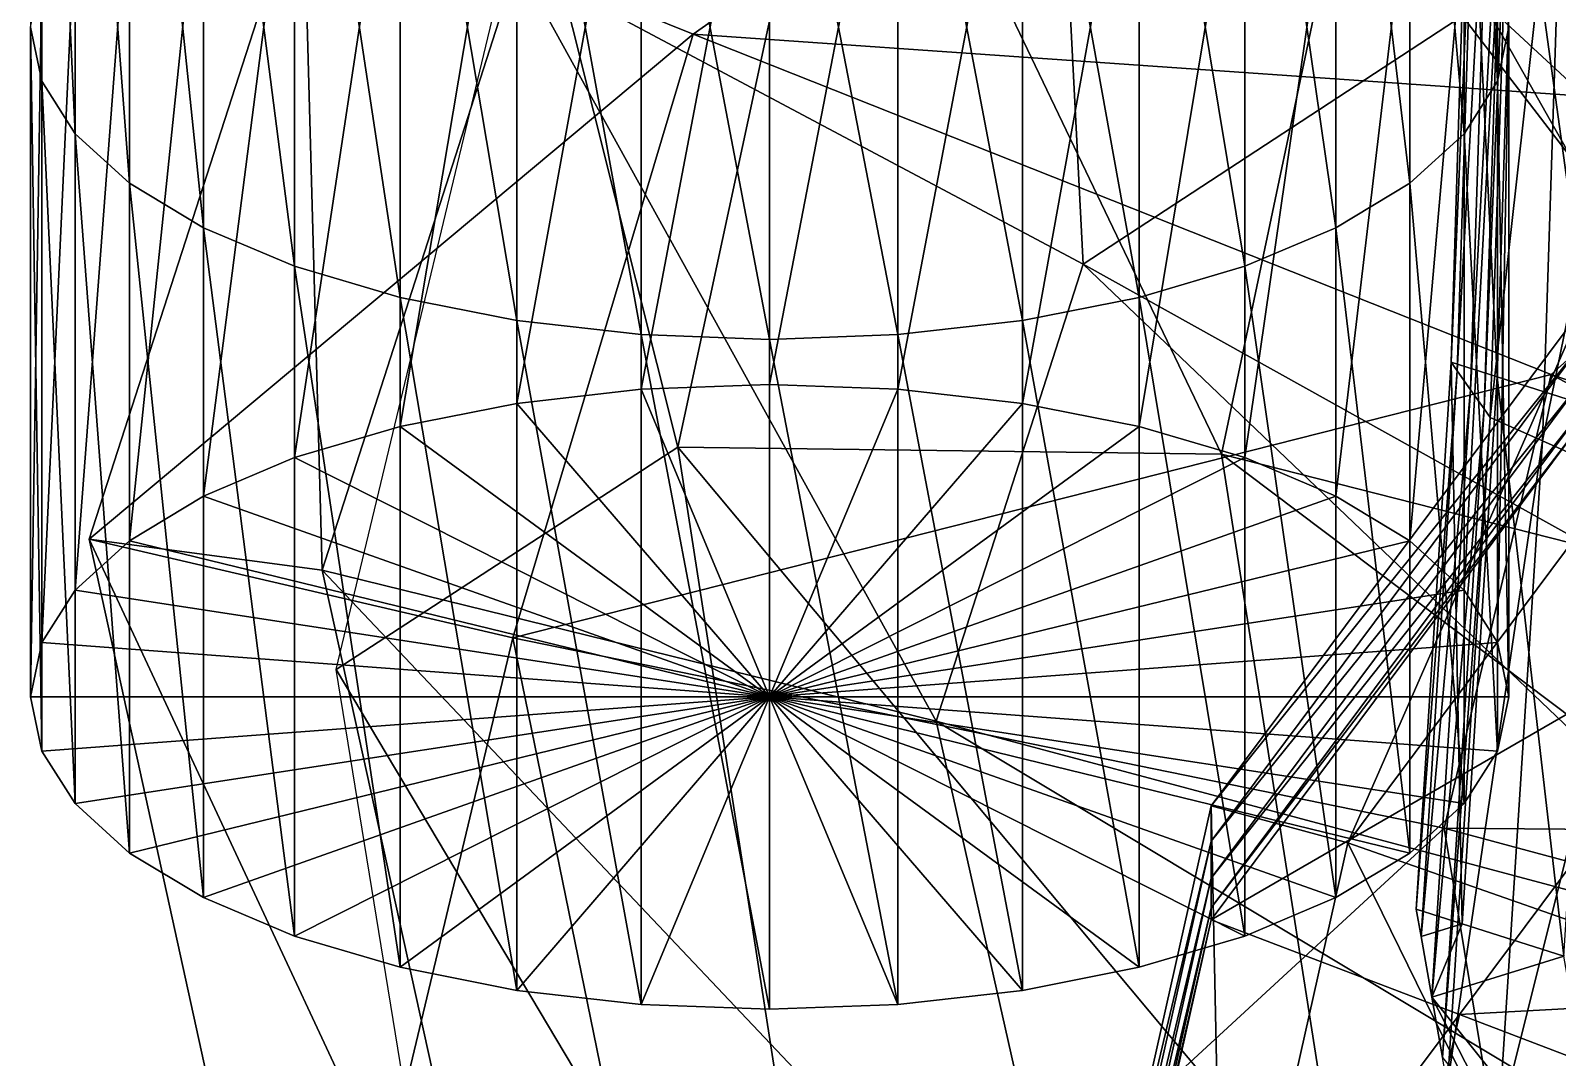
# Model space of a CAD drawing. Header units: metres. Extents: x -2.13 to 2.13, y -3.02 to 3.
# Drawn here: x -1.1686 to -1.0756, y 0.0325 to 0.095 of the extents above; entities that cross this region are included whole.
import ezdxf

# ---------------------------------------------------------------- set-up
doc = ezdxf.new("R2010")
doc.units = ezdxf.units.M

msp = doc.modelspace()

# ---------------------------------------------------------------- linework, layer by layer
at = {"layer": 'Crystal 43'}
for points in [[(-1.080098, 0.071944, 0.061065), (-1.078386, 0.112724, 0.047782), (-1.079724, 0.071418, 0.06508)], [(-1.080098, 0.071944, 0.061065), (-1.078798, 0.11224, 0.04418), (-1.078386, 0.112724, 0.047782)], [(-1.079724, 0.071418, 0.06508), (-1.078386, 0.112724, 0.047782), (-1.075166, 0.112313, 0.049465)], [(-1.080919, 0.073102, 0.052231), (-1.078798, 0.11224, 0.04418), (-1.080098, 0.071944, 0.061065)], [(-1.080919, 0.073102, 0.052231), (-1.079705, 0.111177, 0.036257), (-1.078798, 0.11224, 0.04418)], [(-1.079724, 0.071418, 0.06508), (-1.075166, 0.112313, 0.049465), (-1.076543, 0.069998, 0.067177)], [(-1.076543, 0.069998, 0.067177), (-1.075166, 0.112313, 0.049465), (-1.068082, 0.111408, 0.053169)], [(-1.081741, 0.074259, 0.043398), (-1.079705, 0.111177, 0.036257), (-1.080919, 0.073102, 0.052231)], [(-1.081741, 0.074259, 0.043398), (-1.080612, 0.110114, 0.028333), (-1.079705, 0.111177, 0.036257)], [(-1.076543, 0.069998, 0.067177), (-1.068082, 0.111408, 0.053169), (-1.069545, 0.066873, 0.071791)], [(-1.082114, 0.074785, 0.039383), (-1.080612, 0.110114, 0.028333), (-1.081741, 0.074259, 0.043398)], [(-1.082114, 0.074785, 0.039383), (-1.081025, 0.109631, 0.024732), (-1.080612, 0.110114, 0.028333)], [(-1.079306, 0.073891, 0.037466), (-1.081025, 0.109631, 0.024732), (-1.082114, 0.074785, 0.039383)], [(-1.079306, 0.073891, 0.037466), (-1.078216, 0.108736, 0.022814), (-1.081025, 0.109631, 0.024732)], [(-1.073129, 0.071924, 0.033247), (-1.078216, 0.108736, 0.022814), (-1.079306, 0.073891, 0.037466)], [(-1.073129, 0.071924, 0.033247), (-1.072039, 0.106769, 0.018595), (-1.078216, 0.108736, 0.022814)], [(-1.084236, 0.04149, 0.051801), (-1.082114, 0.074785, 0.039383), (-1.081741, 0.074259, 0.043398)], [(-1.081429, 0.040595, 0.049883), (-1.082114, 0.074785, 0.039383), (-1.084236, 0.04149, 0.051801)], [(-1.081429, 0.040595, 0.049883), (-1.079306, 0.073891, 0.037466), (-1.082114, 0.074785, 0.039383)], [(-1.084236, 0.04149, 0.051801), (-1.081741, 0.074259, 0.043398), (-1.083939, 0.039816, 0.056239)], [(-1.083939, 0.039816, 0.056239), (-1.081741, 0.074259, 0.043398), (-1.080919, 0.073102, 0.052231)], [(-1.075252, 0.038628, 0.045665), (-1.079306, 0.073891, 0.037466), (-1.081429, 0.040595, 0.049883)], [(-1.075252, 0.038628, 0.045665), (-1.073129, 0.071924, 0.033247), (-1.079306, 0.073891, 0.037466)], [(-1.083939, 0.039816, 0.056239), (-1.080919, 0.073102, 0.052231), (-1.083284, 0.036135, 0.066004)], [(-1.083284, 0.036135, 0.066004), (-1.080919, 0.073102, 0.052231), (-1.080098, 0.071944, 0.061065)], [(-1.083284, 0.036135, 0.066004), (-1.080098, 0.071944, 0.061065), (-1.08263, 0.032454, 0.075769)], [(-1.08263, 0.032454, 0.075769), (-1.080098, 0.071944, 0.061065), (-1.079724, 0.071418, 0.06508)], [(-1.08263, 0.032454, 0.075769), (-1.079724, 0.071418, 0.06508), (-1.082333, 0.030781, 0.080207)], [(-1.082333, 0.030781, 0.080207), (-1.079724, 0.071418, 0.06508), (-1.076543, 0.069998, 0.067177)], [(-1.082333, 0.030781, 0.080207), (-1.076543, 0.069998, 0.067177), (-1.079228, 0.028214, 0.082728)], [(-1.079228, 0.028214, 0.082728), (-1.076543, 0.069998, 0.067177), (-1.069545, 0.066873, 0.071791)], [(-1.079228, 0.028214, 0.082728), (-1.069545, 0.066873, 0.071791), (-1.072397, 0.022565, 0.088274)], [(-1.084236, 0.04149, 0.051801), (-1.083939, 0.039816, 0.056239), (-1.081429, 0.040595, 0.049883)], [(-1.083284, 0.036135, 0.066004), (-1.081429, 0.040595, 0.049883), (-1.083939, 0.039816, 0.056239)], [(-1.081429, 0.040595, 0.049883), (-1.083284, 0.036135, 0.066004), (-1.075252, 0.038628, 0.045665)], [(-1.072397, 0.022565, 0.088274), (-1.075252, 0.038628, 0.045665), (-1.083284, 0.036135, 0.066004)], [(-1.08263, 0.032454, 0.075769), (-1.079228, 0.028214, 0.082728), (-1.083284, 0.036135, 0.066004)], [(-1.072397, 0.022565, 0.088274), (-1.083284, 0.036135, 0.066004), (-1.079228, 0.028214, 0.082728)]]:
    msp.add_3dface(points, dxfattribs=at)
at = {"layer": 'Cylinder'}
for points in [[(-1.167916, 0.091895, -0.015889), (-1.1686, 0.135981, -0.027825), (-1.1686, 0.095197, -0.008807)], [(-1.167916, 0.091895, -0.015889), (-1.167916, 0.132679, -0.034907), (-1.1686, 0.135981, -0.027825)], [(-1.165886, 0.088693, -0.022756), (-1.167916, 0.132679, -0.034907), (-1.167916, 0.091895, -0.015889)], [(-1.165886, 0.088693, -0.022756), (-1.165886, 0.129477, -0.041774), (-1.167916, 0.132679, -0.034907)], [(-1.079284, 0.091895, -0.015889), (-1.079284, 0.132679, -0.034907), (-1.081314, 0.129477, -0.041774)], [(-1.0786, 0.095197, -0.008807), (-1.079284, 0.132679, -0.034907), (-1.079284, 0.091895, -0.015889)], [(-1.162571, 0.085688, -0.029199), (-1.165886, 0.129477, -0.041774), (-1.165886, 0.088693, -0.022756)], [(-1.162571, 0.085688, -0.029199), (-1.162571, 0.126472, -0.048217), (-1.165886, 0.129477, -0.041774)], [(-1.081314, 0.088693, -0.022756), (-1.081314, 0.129477, -0.041774), (-1.084629, 0.126472, -0.048217)], [(-1.079284, 0.091895, -0.015889), (-1.081314, 0.129477, -0.041774), (-1.081314, 0.088693, -0.022756)], [(-1.158072, 0.082973, -0.035023), (-1.162571, 0.126472, -0.048217), (-1.162571, 0.085688, -0.029199)], [(-1.158072, 0.082973, -0.035023), (-1.158072, 0.123757, -0.05404), (-1.162571, 0.126472, -0.048217)], [(-1.084629, 0.085688, -0.029199), (-1.084629, 0.126472, -0.048217), (-1.089128, 0.123757, -0.05404)], [(-1.081314, 0.088693, -0.022756), (-1.084629, 0.126472, -0.048217), (-1.084629, 0.085688, -0.029199)], [(-1.152525, 0.080629, -0.040049), (-1.158072, 0.123757, -0.05404), (-1.158072, 0.082973, -0.035023)], [(-1.152525, 0.080629, -0.040049), (-1.152525, 0.121413, -0.059067), (-1.158072, 0.123757, -0.05404)], [(-1.089128, 0.082973, -0.035023), (-1.089128, 0.123757, -0.05404), (-1.094675, 0.121413, -0.059067)], [(-1.084629, 0.085688, -0.029199), (-1.089128, 0.123757, -0.05404), (-1.089128, 0.082973, -0.035023)], [(-1.1461, 0.078727, -0.044127), (-1.152525, 0.121413, -0.059067), (-1.152525, 0.080629, -0.040049)], [(-1.1461, 0.078727, -0.044127), (-1.1461, 0.119511, -0.063145), (-1.152525, 0.121413, -0.059067)], [(-1.094675, 0.080629, -0.040049), (-1.094675, 0.121413, -0.059067), (-1.1011, 0.119511, -0.063145)], [(-1.089128, 0.082973, -0.035023), (-1.094675, 0.121413, -0.059067), (-1.094675, 0.080629, -0.040049)], [(-1.138991, 0.077326, -0.047132), (-1.1461, 0.119511, -0.063145), (-1.1461, 0.078727, -0.044127)], [(-1.138991, 0.077326, -0.047132), (-1.138991, 0.11811, -0.066149), (-1.1461, 0.119511, -0.063145)], [(-1.1011, 0.078727, -0.044127), (-1.1011, 0.119511, -0.063145), (-1.108209, 0.11811, -0.066149)], [(-1.094675, 0.080629, -0.040049), (-1.1011, 0.119511, -0.063145), (-1.1011, 0.078727, -0.044127)], [(-1.131414, 0.076468, -0.048971), (-1.138991, 0.11811, -0.066149), (-1.138991, 0.077326, -0.047132)], [(-1.131414, 0.076468, -0.048971), (-1.131414, 0.117252, -0.067989), (-1.138991, 0.11811, -0.066149)], [(-1.108209, 0.077326, -0.047131), (-1.108209, 0.11811, -0.066149), (-1.115786, 0.117252, -0.067989)], [(-1.1011, 0.078727, -0.044127), (-1.108209, 0.11811, -0.066149), (-1.108209, 0.077326, -0.047131)], [(-1.1236, 0.076179, -0.049591), (-1.131414, 0.117252, -0.067989), (-1.131414, 0.076468, -0.048971)], [(-1.1236, 0.076179, -0.049591), (-1.1236, 0.116963, -0.068609), (-1.131414, 0.117252, -0.067989)], [(-1.115786, 0.076468, -0.048971), (-1.115786, 0.117252, -0.067989), (-1.1236, 0.116963, -0.068609)], [(-1.108209, 0.077326, -0.047131), (-1.115786, 0.117252, -0.067989), (-1.115786, 0.076468, -0.048971)], [(-1.115786, 0.076468, -0.048971), (-1.1236, 0.116963, -0.068609), (-1.1236, 0.076179, -0.049591)], [(-1.138991, 0.072284, 0.048535), (-1.131414, 0.113926, 0.031357), (-1.131414, 0.073142, 0.050375)], [(-1.138991, 0.072284, 0.048535), (-1.138991, 0.113068, 0.029517), (-1.131414, 0.113926, 0.031357)], [(-1.131414, 0.073142, 0.050375), (-1.1236, 0.114215, 0.031977), (-1.1236, 0.073431, 0.050994)], [(-1.131414, 0.073142, 0.050375), (-1.131414, 0.113926, 0.031357), (-1.1236, 0.114215, 0.031977)], [(-1.1236, 0.073431, 0.050994), (-1.1236, 0.114215, 0.031977), (-1.115786, 0.113926, 0.031357)], [(-1.1236, 0.073431, 0.050994), (-1.115786, 0.113926, 0.031357), (-1.115786, 0.073142, 0.050375)], [(-1.115786, 0.073142, 0.050375), (-1.115786, 0.113926, 0.031357), (-1.108209, 0.113068, 0.029517)], [(-1.1461, 0.070883, 0.04553), (-1.138991, 0.113068, 0.029517), (-1.138991, 0.072284, 0.048535)], [(-1.1461, 0.070883, 0.04553), (-1.1461, 0.111667, 0.026513), (-1.138991, 0.113068, 0.029517)], [(-1.115786, 0.073142, 0.050375), (-1.108209, 0.113068, 0.029517), (-1.108209, 0.072284, 0.048535)], [(-1.108209, 0.072284, 0.048535), (-1.108209, 0.113068, 0.029517), (-1.1011, 0.111667, 0.026513)], [(-1.152525, 0.068982, 0.041453), (-1.1461, 0.111667, 0.026513), (-1.1461, 0.070883, 0.04553)], [(-1.152525, 0.068982, 0.041453), (-1.152525, 0.109766, 0.022435), (-1.1461, 0.111667, 0.026513)], [(-1.108209, 0.072284, 0.048535), (-1.1011, 0.111667, 0.026513), (-1.1011, 0.070883, 0.04553)], [(-1.1011, 0.070883, 0.04553), (-1.1011, 0.111667, 0.026513), (-1.094675, 0.109766, 0.022435)], [(-1.158072, 0.066638, 0.036426), (-1.152525, 0.109766, 0.022435), (-1.152525, 0.068982, 0.041453)], [(-1.158072, 0.066638, 0.036426), (-1.158072, 0.107422, 0.017408), (-1.152525, 0.109766, 0.022435)], [(-1.1011, 0.070883, 0.04553), (-1.094675, 0.109766, 0.022435), (-1.094675, 0.068982, 0.041453)], [(-1.094675, 0.068982, 0.041453), (-1.094675, 0.109766, 0.022435), (-1.089128, 0.107422, 0.017408)], [(-1.162571, 0.063922, 0.030603), (-1.158072, 0.107422, 0.017408), (-1.158072, 0.066638, 0.036426)], [(-1.162571, 0.063922, 0.030603), (-1.162571, 0.104706, 0.011585), (-1.158072, 0.107422, 0.017408)], [(-1.094675, 0.068982, 0.041453), (-1.089128, 0.107422, 0.017408), (-1.089128, 0.066638, 0.036426)], [(-1.089128, 0.066638, 0.036426), (-1.089128, 0.107422, 0.017408), (-1.084629, 0.104706, 0.011585)], [(-1.165886, 0.060918, 0.024159), (-1.162571, 0.104706, 0.011585), (-1.162571, 0.063922, 0.030603)], [(-1.165886, 0.060918, 0.024159), (-1.165886, 0.101702, 0.005142), (-1.162571, 0.104706, 0.011585)], [(-1.089128, 0.066638, 0.036426), (-1.084629, 0.104706, 0.011585), (-1.084629, 0.063922, 0.030603)], [(-1.084629, 0.063922, 0.030603), (-1.084629, 0.104706, 0.011585), (-1.081314, 0.101702, 0.005142)], [(-1.167916, 0.057716, 0.017293), (-1.165886, 0.101702, 0.005142), (-1.165886, 0.060918, 0.024159)], [(-1.167916, 0.057716, 0.017293), (-1.167916, 0.0985, -0.001725), (-1.165886, 0.101702, 0.005142)], [(-1.084629, 0.063922, 0.030603), (-1.081314, 0.101702, 0.005142), (-1.081314, 0.060918, 0.02416)], [(-1.081314, 0.060918, 0.02416), (-1.081314, 0.101702, 0.005142), (-1.079284, 0.0985, -0.001725)], [(-1.1686, 0.054413, 0.010211), (-1.167916, 0.0985, -0.001725), (-1.167916, 0.057716, 0.017293)], [(-1.1686, 0.054413, 0.010211), (-1.1686, 0.095197, -0.008807), (-1.167916, 0.0985, -0.001725)], [(-1.081314, 0.060918, 0.02416), (-1.079284, 0.0985, -0.001725), (-1.079284, 0.057716, 0.017293)], [(-1.079284, 0.057716, 0.017293), (-1.079284, 0.0985, -0.001725), (-1.0786, 0.095197, -0.008807)], [(-1.167916, 0.051111, 0.003129), (-1.1686, 0.095197, -0.008807), (-1.1686, 0.054413, 0.010211)], [(-1.167916, 0.051111, 0.003129), (-1.167916, 0.091895, -0.015889), (-1.1686, 0.095197, -0.008807)], [(-1.0786, 0.054413, 0.010211), (-1.0786, 0.095197, -0.008807), (-1.079284, 0.091895, -0.015889)], [(-1.079284, 0.057716, 0.017293), (-1.0786, 0.095197, -0.008807), (-1.0786, 0.054413, 0.010211)], [(-1.165886, 0.047909, -0.003738), (-1.167916, 0.091895, -0.015889), (-1.167916, 0.051111, 0.003129)], [(-1.165886, 0.047909, -0.003738), (-1.165886, 0.088693, -0.022756), (-1.167916, 0.091895, -0.015889)], [(-1.079284, 0.051111, 0.003129), (-1.079284, 0.091895, -0.015889), (-1.081314, 0.088693, -0.022756)], [(-1.0786, 0.054413, 0.010211), (-1.079284, 0.091895, -0.015889), (-1.079284, 0.051111, 0.003129)], [(-1.162571, 0.044904, -0.010181), (-1.165886, 0.088693, -0.022756), (-1.165886, 0.047909, -0.003738)], [(-1.162571, 0.044904, -0.010181), (-1.162571, 0.085688, -0.029199), (-1.165886, 0.088693, -0.022756)], [(-1.081314, 0.047909, -0.003738), (-1.081314, 0.088693, -0.022756), (-1.084629, 0.085688, -0.029199)], [(-1.079284, 0.051111, 0.003129), (-1.081314, 0.088693, -0.022756), (-1.081314, 0.047909, -0.003738)], [(-1.158072, 0.042189, -0.016005), (-1.162571, 0.085688, -0.029199), (-1.162571, 0.044904, -0.010181)], [(-1.158072, 0.042189, -0.016005), (-1.158072, 0.082973, -0.035023), (-1.162571, 0.085688, -0.029199)], [(-1.084629, 0.044904, -0.010181), (-1.084629, 0.085688, -0.029199), (-1.089128, 0.082973, -0.035023)], [(-1.081314, 0.047909, -0.003738), (-1.084629, 0.085688, -0.029199), (-1.084629, 0.044904, -0.010181)], [(-1.152525, 0.039845, -0.021032), (-1.158072, 0.082973, -0.035023), (-1.158072, 0.042189, -0.016005)], [(-1.152525, 0.039845, -0.021032), (-1.152525, 0.080629, -0.040049), (-1.158072, 0.082973, -0.035023)], [(-1.089128, 0.042189, -0.016005), (-1.089128, 0.082973, -0.035023), (-1.094675, 0.080629, -0.040049)], [(-1.084629, 0.044904, -0.010181), (-1.089128, 0.082973, -0.035023), (-1.089128, 0.042189, -0.016005)], [(-1.1461, 0.037943, -0.025109), (-1.152525, 0.080629, -0.040049), (-1.152525, 0.039845, -0.021032)], [(-1.1461, 0.037943, -0.025109), (-1.1461, 0.078727, -0.044127), (-1.152525, 0.080629, -0.040049)], [(-1.094675, 0.039845, -0.021032), (-1.094675, 0.080629, -0.040049), (-1.1011, 0.078727, -0.044127)], [(-1.089128, 0.042189, -0.016005), (-1.094675, 0.080629, -0.040049), (-1.094675, 0.039845, -0.021032)], [(-1.138991, 0.036542, -0.028114), (-1.1461, 0.078727, -0.044127), (-1.1461, 0.037943, -0.025109)], [(-1.138991, 0.036542, -0.028114), (-1.138991, 0.077326, -0.047132), (-1.1461, 0.078727, -0.044127)], [(-1.1011, 0.037943, -0.025109), (-1.1011, 0.078727, -0.044127), (-1.108209, 0.077326, -0.047131)], [(-1.094675, 0.039845, -0.021032), (-1.1011, 0.078727, -0.044127), (-1.1011, 0.037943, -0.025109)], [(-1.131414, 0.035684, -0.029954), (-1.138991, 0.077326, -0.047132), (-1.138991, 0.036542, -0.028114)], [(-1.131414, 0.035684, -0.029954), (-1.131414, 0.076468, -0.048971), (-1.138991, 0.077326, -0.047132)], [(-1.108209, 0.036542, -0.028114), (-1.108209, 0.077326, -0.047131), (-1.115786, 0.076468, -0.048971)], [(-1.1011, 0.037943, -0.025109), (-1.108209, 0.077326, -0.047131), (-1.108209, 0.036542, -0.028114)], [(-1.1236, 0.035395, -0.030573), (-1.131414, 0.076468, -0.048971), (-1.131414, 0.035684, -0.029954)], [(-1.1236, 0.035395, -0.030573), (-1.1236, 0.076179, -0.049591), (-1.131414, 0.076468, -0.048971)], [(-1.115786, 0.035684, -0.029954), (-1.115786, 0.076468, -0.048971), (-1.1236, 0.076179, -0.049591)], [(-1.108209, 0.036542, -0.028114), (-1.115786, 0.076468, -0.048971), (-1.115786, 0.035684, -0.029954)], [(-1.115786, 0.035684, -0.029954), (-1.1236, 0.076179, -0.049591), (-1.1236, 0.035395, -0.030573)], [(-1.1236, 0.054413, 0.010211), (-1.138991, 0.072284, 0.048535), (-1.131414, 0.073142, 0.050375)], [(-1.138991, 0.072284, 0.048535), (-1.131414, 0.073142, 0.050375), (-1.131414, 0.073142, 0.050375)], [(-1.138991, 0.072284, 0.048535), (-1.138991, 0.072284, 0.048535), (-1.131414, 0.073142, 0.050375)], [(-1.1236, 0.054413, 0.010211), (-1.131414, 0.073142, 0.050375), (-1.1236, 0.073431, 0.050994)], [(-1.131414, 0.073142, 0.050375), (-1.1236, 0.073431, 0.050994), (-1.1236, 0.073431, 0.050994)], [(-1.131414, 0.073142, 0.050375), (-1.131414, 0.073142, 0.050375), (-1.1236, 0.073431, 0.050994)], [(-1.1236, 0.054413, 0.010211), (-1.131414, 0.073142, 0.050375), (-1.1236, 0.054413, 0.010211)], [(-1.1236, 0.054413, 0.010211), (-1.1236, 0.073431, 0.050994), (-1.1236, 0.054413, 0.010211)], [(-1.1236, 0.054413, 0.010211), (-1.1236, 0.073431, 0.050994), (-1.115786, 0.073142, 0.050375)], [(-1.1236, 0.073431, 0.050994), (-1.115786, 0.073142, 0.050375), (-1.115786, 0.073142, 0.050375)], [(-1.1236, 0.073431, 0.050994), (-1.1236, 0.073431, 0.050994), (-1.115786, 0.073142, 0.050375)], [(-1.1236, 0.054413, 0.010211), (-1.115786, 0.073142, 0.050375), (-1.108209, 0.072284, 0.048535)], [(-1.1236, 0.054413, 0.010211), (-1.115786, 0.073142, 0.050375), (-1.1236, 0.054413, 0.010211)], [(-1.115786, 0.073142, 0.050375), (-1.108209, 0.072284, 0.048535), (-1.108209, 0.072284, 0.048535)], [(-1.115786, 0.073142, 0.050375), (-1.115786, 0.073142, 0.050375), (-1.108209, 0.072284, 0.048535)], [(-1.1236, 0.054413, 0.010211), (-1.1461, 0.070883, 0.04553), (-1.138991, 0.072284, 0.048535)], [(-1.1461, 0.070883, 0.04553), (-1.138991, 0.072284, 0.048535), (-1.138991, 0.072284, 0.048535)], [(-1.1461, 0.070883, 0.04553), (-1.1461, 0.070883, 0.04553), (-1.138991, 0.072284, 0.048535)], [(-1.1236, 0.054413, 0.010211), (-1.138991, 0.072284, 0.048535), (-1.1236, 0.054413, 0.010211)], [(-1.1236, 0.054413, 0.010211), (-1.108209, 0.072284, 0.048535), (-1.1011, 0.070883, 0.04553)], [(-1.1236, 0.054413, 0.010211), (-1.108209, 0.072284, 0.048535), (-1.1236, 0.054413, 0.010211)], [(-1.108209, 0.072284, 0.048535), (-1.1011, 0.070883, 0.04553), (-1.1011, 0.070883, 0.04553)], [(-1.108209, 0.072284, 0.048535), (-1.108209, 0.072284, 0.048535), (-1.1011, 0.070883, 0.04553)], [(-1.1236, 0.054413, 0.010211), (-1.152525, 0.068982, 0.041453), (-1.1461, 0.070883, 0.04553)], [(-1.152525, 0.068982, 0.041453), (-1.1461, 0.070883, 0.04553), (-1.1461, 0.070883, 0.04553)], [(-1.152525, 0.068982, 0.041453), (-1.152525, 0.068982, 0.041453), (-1.1461, 0.070883, 0.04553)], [(-1.1236, 0.054413, 0.010211), (-1.1461, 0.070883, 0.04553), (-1.1236, 0.054413, 0.010211)], [(-1.1236, 0.054413, 0.010211), (-1.1011, 0.070883, 0.04553), (-1.094675, 0.068982, 0.041453)], [(-1.1236, 0.054413, 0.010211), (-1.1011, 0.070883, 0.04553), (-1.1236, 0.054413, 0.010211)], [(-1.1011, 0.070883, 0.04553), (-1.094675, 0.068982, 0.041453), (-1.094675, 0.068982, 0.041453)], [(-1.1011, 0.070883, 0.04553), (-1.1011, 0.070883, 0.04553), (-1.094675, 0.068982, 0.041453)], [(-1.1236, 0.054413, 0.010211), (-1.158072, 0.066638, 0.036426), (-1.152525, 0.068982, 0.041453)], [(-1.158072, 0.066638, 0.036426), (-1.152525, 0.068982, 0.041453), (-1.152525, 0.068982, 0.041453)], [(-1.158072, 0.066638, 0.036426), (-1.158072, 0.066638, 0.036426), (-1.152525, 0.068982, 0.041453)], [(-1.1236, 0.054413, 0.010211), (-1.152525, 0.068982, 0.041453), (-1.1236, 0.054413, 0.010211)], [(-1.1236, 0.054413, 0.010211), (-1.094675, 0.068982, 0.041453), (-1.089128, 0.066638, 0.036426)], [(-1.1236, 0.054413, 0.010211), (-1.094675, 0.068982, 0.041453), (-1.1236, 0.054413, 0.010211)], [(-1.094675, 0.068982, 0.041453), (-1.089128, 0.066638, 0.036426), (-1.089128, 0.066638, 0.036426)], [(-1.094675, 0.068982, 0.041453), (-1.094675, 0.068982, 0.041453), (-1.089128, 0.066638, 0.036426)], [(-1.1236, 0.054413, 0.010211), (-1.162571, 0.063922, 0.030603), (-1.158072, 0.066638, 0.036426)], [(-1.162571, 0.063922, 0.030603), (-1.158072, 0.066638, 0.036426), (-1.158072, 0.066638, 0.036426)], [(-1.162571, 0.063922, 0.030603), (-1.162571, 0.063922, 0.030603), (-1.158072, 0.066638, 0.036426)], [(-1.1236, 0.054413, 0.010211), (-1.158072, 0.066638, 0.036426), (-1.1236, 0.054413, 0.010211)], [(-1.1236, 0.054413, 0.010211), (-1.089128, 0.066638, 0.036426), (-1.084629, 0.063922, 0.030603)], [(-1.1236, 0.054413, 0.010211), (-1.089128, 0.066638, 0.036426), (-1.1236, 0.054413, 0.010211)], [(-1.089128, 0.066638, 0.036426), (-1.084629, 0.063922, 0.030603), (-1.084629, 0.063922, 0.030603)], [(-1.089128, 0.066638, 0.036426), (-1.089128, 0.066638, 0.036426), (-1.084629, 0.063922, 0.030603)], [(-1.1236, 0.054413, 0.010211), (-1.165886, 0.060918, 0.024159), (-1.162571, 0.063922, 0.030603)], [(-1.165886, 0.060918, 0.024159), (-1.162571, 0.063922, 0.030603), (-1.162571, 0.063922, 0.030603)], [(-1.165886, 0.060918, 0.024159), (-1.165886, 0.060918, 0.024159), (-1.162571, 0.063922, 0.030603)], [(-1.1236, 0.054413, 0.010211), (-1.162571, 0.063922, 0.030603), (-1.1236, 0.054413, 0.010211)], [(-1.1236, 0.054413, 0.010211), (-1.084629, 0.063922, 0.030603), (-1.081314, 0.060918, 0.02416)], [(-1.1236, 0.054413, 0.010211), (-1.084629, 0.063922, 0.030603), (-1.1236, 0.054413, 0.010211)], [(-1.084629, 0.063922, 0.030603), (-1.081314, 0.060918, 0.02416), (-1.081314, 0.060918, 0.02416)], [(-1.084629, 0.063922, 0.030603), (-1.084629, 0.063922, 0.030603), (-1.081314, 0.060918, 0.02416)], [(-1.1236, 0.054413, 0.010211), (-1.167916, 0.057716, 0.017293), (-1.165886, 0.060918, 0.024159)], [(-1.167916, 0.057716, 0.017293), (-1.165886, 0.060918, 0.024159), (-1.165886, 0.060918, 0.024159)], [(-1.167916, 0.057716, 0.017293), (-1.167916, 0.057716, 0.017293), (-1.165886, 0.060918, 0.024159)], [(-1.1236, 0.054413, 0.010211), (-1.165886, 0.060918, 0.024159), (-1.1236, 0.054413, 0.010211)], [(-1.1236, 0.054413, 0.010211), (-1.081314, 0.060918, 0.02416), (-1.079284, 0.057716, 0.017293)], [(-1.1236, 0.054413, 0.010211), (-1.081314, 0.060918, 0.02416), (-1.1236, 0.054413, 0.010211)], [(-1.081314, 0.060918, 0.02416), (-1.079284, 0.057716, 0.017293), (-1.079284, 0.057716, 0.017293)], [(-1.081314, 0.060918, 0.02416), (-1.081314, 0.060918, 0.02416), (-1.079284, 0.057716, 0.017293)], [(-1.1236, 0.054413, 0.010211), (-1.1686, 0.054413, 0.010211), (-1.167916, 0.057716, 0.017293)], [(-1.1686, 0.054413, 0.010211), (-1.167916, 0.057716, 0.017293), (-1.167916, 0.057716, 0.017293)], [(-1.1686, 0.054413, 0.010211), (-1.1686, 0.054413, 0.010211), (-1.167916, 0.057716, 0.017293)], [(-1.1236, 0.054413, 0.010211), (-1.167916, 0.057716, 0.017293), (-1.1236, 0.054413, 0.010211)], [(-1.1236, 0.054413, 0.010211), (-1.079284, 0.057716, 0.017293), (-1.0786, 0.054413, 0.010211)], [(-1.1236, 0.054413, 0.010211), (-1.079284, 0.057716, 0.017293), (-1.1236, 0.054413, 0.010211)], [(-1.079284, 0.057716, 0.017293), (-1.0786, 0.054413, 0.010211), (-1.0786, 0.054413, 0.010211)], [(-1.079284, 0.057716, 0.017293), (-1.079284, 0.057716, 0.017293), (-1.0786, 0.054413, 0.010211)], [(-1.1236, 0.054413, 0.010211), (-1.1686, 0.054413, 0.010211), (-1.1236, 0.054413, 0.010211)], [(-1.1236, 0.054413, 0.010211), (-1.167916, 0.051111, 0.003129), (-1.1686, 0.054413, 0.010211)], [(-1.167916, 0.051111, 0.003129), (-1.1686, 0.054413, 0.010211), (-1.1686, 0.054413, 0.010211)], [(-1.167916, 0.051111, 0.003129), (-1.167916, 0.051111, 0.003129), (-1.1686, 0.054413, 0.010211)], [(-1.1236, 0.054413, 0.010211), (-1.167916, 0.051111, 0.003129), (-1.1236, 0.054413, 0.010211)], [(-1.1236, 0.054413, 0.010211), (-1.165886, 0.047909, -0.003738), (-1.167916, 0.051111, 0.003129)], [(-1.1236, 0.054413, 0.010211), (-1.165886, 0.047909, -0.003738), (-1.1236, 0.054413, 0.010211)], [(-1.1236, 0.054413, 0.010211), (-1.162571, 0.044904, -0.010181), (-1.165886, 0.047909, -0.003738)], [(-1.1236, 0.054413, 0.010211), (-1.162571, 0.044904, -0.010181), (-1.1236, 0.054413, 0.010211)], [(-1.1236, 0.054413, 0.010211), (-1.158072, 0.042189, -0.016005), (-1.162571, 0.044904, -0.010181)], [(-1.1236, 0.054413, 0.010211), (-1.158072, 0.042189, -0.016005), (-1.1236, 0.054413, 0.010211)], [(-1.1236, 0.054413, 0.010211), (-1.152525, 0.039845, -0.021032), (-1.158072, 0.042189, -0.016005)], [(-1.1236, 0.054413, 0.010211), (-1.152525, 0.039845, -0.021032), (-1.1236, 0.054413, 0.010211)], [(-1.1236, 0.054413, 0.010211), (-1.1461, 0.037943, -0.025109), (-1.152525, 0.039845, -0.021032)], [(-1.1236, 0.054413, 0.010211), (-1.1461, 0.037943, -0.025109), (-1.1236, 0.054413, 0.010211)], [(-1.1236, 0.054413, 0.010211), (-1.138991, 0.036542, -0.028114), (-1.1461, 0.037943, -0.025109)], [(-1.1236, 0.054413, 0.010211), (-1.138991, 0.036542, -0.028114), (-1.1236, 0.054413, 0.010211)], [(-1.1236, 0.054413, 0.010211), (-1.131414, 0.035684, -0.029954), (-1.138991, 0.036542, -0.028114)], [(-1.1236, 0.054413, 0.010211), (-1.131414, 0.035684, -0.029954), (-1.1236, 0.054413, 0.010211)], [(-1.1236, 0.054413, 0.010211), (-1.1236, 0.035395, -0.030573), (-1.131414, 0.035684, -0.029954)], [(-1.1236, 0.054413, 0.010211), (-1.1236, 0.035395, -0.030573), (-1.1236, 0.054413, 0.010211)], [(-1.1236, 0.054413, 0.010211), (-1.115786, 0.035684, -0.029954), (-1.1236, 0.035395, -0.030573)], [(-1.1236, 0.054413, 0.010211), (-1.115786, 0.035684, -0.029954), (-1.1236, 0.054413, 0.010211)], [(-1.1236, 0.054413, 0.010211), (-1.108209, 0.036542, -0.028114), (-1.115786, 0.035684, -0.029954)], [(-1.1236, 0.054413, 0.010211), (-1.108209, 0.036542, -0.028114), (-1.1236, 0.054413, 0.010211)], [(-1.1236, 0.054413, 0.010211), (-1.1011, 0.037943, -0.025109), (-1.108209, 0.036542, -0.028114)], [(-1.1236, 0.054413, 0.010211), (-1.1011, 0.037943, -0.025109), (-1.1236, 0.054413, 0.010211)], [(-1.1236, 0.054413, 0.010211), (-1.094675, 0.039845, -0.021032), (-1.1011, 0.037943, -0.025109)], [(-1.1236, 0.054413, 0.010211), (-1.094675, 0.039845, -0.021032), (-1.1236, 0.054413, 0.010211)], [(-1.1236, 0.054413, 0.010211), (-1.089128, 0.042189, -0.016005), (-1.094675, 0.039845, -0.021032)], [(-1.1236, 0.054413, 0.010211), (-1.089128, 0.042189, -0.016005), (-1.1236, 0.054413, 0.010211)], [(-1.1236, 0.054413, 0.010211), (-1.084629, 0.044904, -0.010181), (-1.089128, 0.042189, -0.016005)], [(-1.1236, 0.054413, 0.010211), (-1.084629, 0.044904, -0.010181), (-1.1236, 0.054413, 0.010211)], [(-1.1236, 0.054413, 0.010211), (-1.081314, 0.047909, -0.003738), (-1.084629, 0.044904, -0.010181)], [(-1.1236, 0.054413, 0.010211), (-1.081314, 0.047909, -0.003738), (-1.1236, 0.054413, 0.010211)], [(-1.1236, 0.054413, 0.010211), (-1.079284, 0.051111, 0.003129), (-1.081314, 0.047909, -0.003738)], [(-1.1236, 0.054413, 0.010211), (-1.079284, 0.051111, 0.003129), (-1.1236, 0.054413, 0.010211)], [(-1.1236, 0.054413, 0.010211), (-1.0786, 0.054413, 0.010211), (-1.079284, 0.051111, 0.003129)], [(-1.1236, 0.054413, 0.010211), (-1.0786, 0.054413, 0.010211), (-1.1236, 0.054413, 0.010211)], [(-1.0786, 0.054413, 0.010211), (-1.079284, 0.051111, 0.003129), (-1.079284, 0.051111, 0.003129)], [(-1.0786, 0.054413, 0.010211), (-1.0786, 0.054413, 0.010211), (-1.079284, 0.051111, 0.003129)], [(-1.165886, 0.047909, -0.003738), (-1.167916, 0.051111, 0.003129), (-1.167916, 0.051111, 0.003129)], [(-1.165886, 0.047909, -0.003738), (-1.165886, 0.047909, -0.003738), (-1.167916, 0.051111, 0.003129)], [(-1.079284, 0.051111, 0.003129), (-1.081314, 0.047909, -0.003738), (-1.081314, 0.047909, -0.003738)], [(-1.079284, 0.051111, 0.003129), (-1.079284, 0.051111, 0.003129), (-1.081314, 0.047909, -0.003738)], [(-1.162571, 0.044904, -0.010181), (-1.165886, 0.047909, -0.003738), (-1.165886, 0.047909, -0.003738)], [(-1.162571, 0.044904, -0.010181), (-1.162571, 0.044904, -0.010181), (-1.165886, 0.047909, -0.003738)], [(-1.081314, 0.047909, -0.003738), (-1.084629, 0.044904, -0.010181), (-1.084629, 0.044904, -0.010181)], [(-1.081314, 0.047909, -0.003738), (-1.081314, 0.047909, -0.003738), (-1.084629, 0.044904, -0.010181)], [(-1.158072, 0.042189, -0.016005), (-1.162571, 0.044904, -0.010181), (-1.162571, 0.044904, -0.010181)], [(-1.158072, 0.042189, -0.016005), (-1.158072, 0.042189, -0.016005), (-1.162571, 0.044904, -0.010181)], [(-1.084629, 0.044904, -0.010181), (-1.089128, 0.042189, -0.016005), (-1.089128, 0.042189, -0.016005)], [(-1.084629, 0.044904, -0.010181), (-1.084629, 0.044904, -0.010181), (-1.089128, 0.042189, -0.016005)], [(-1.152525, 0.039845, -0.021032), (-1.158072, 0.042189, -0.016005), (-1.158072, 0.042189, -0.016005)], [(-1.152525, 0.039845, -0.021032), (-1.152525, 0.039845, -0.021032), (-1.158072, 0.042189, -0.016005)], [(-1.089128, 0.042189, -0.016005), (-1.094675, 0.039845, -0.021032), (-1.094675, 0.039845, -0.021032)], [(-1.089128, 0.042189, -0.016005), (-1.089128, 0.042189, -0.016005), (-1.094675, 0.039845, -0.021032)], [(-1.1461, 0.037943, -0.025109), (-1.152525, 0.039845, -0.021032), (-1.152525, 0.039845, -0.021032)], [(-1.1461, 0.037943, -0.025109), (-1.1461, 0.037943, -0.025109), (-1.152525, 0.039845, -0.021032)], [(-1.094675, 0.039845, -0.021032), (-1.1011, 0.037943, -0.025109), (-1.1011, 0.037943, -0.025109)], [(-1.094675, 0.039845, -0.021032), (-1.094675, 0.039845, -0.021032), (-1.1011, 0.037943, -0.025109)], [(-1.138991, 0.036542, -0.028114), (-1.1461, 0.037943, -0.025109), (-1.1461, 0.037943, -0.025109)], [(-1.138991, 0.036542, -0.028114), (-1.138991, 0.036542, -0.028114), (-1.1461, 0.037943, -0.025109)], [(-1.1011, 0.037943, -0.025109), (-1.108209, 0.036542, -0.028114), (-1.108209, 0.036542, -0.028114)], [(-1.1011, 0.037943, -0.025109), (-1.1011, 0.037943, -0.025109), (-1.108209, 0.036542, -0.028114)], [(-1.131414, 0.035684, -0.029954), (-1.138991, 0.036542, -0.028114), (-1.138991, 0.036542, -0.028114)], [(-1.131414, 0.035684, -0.029954), (-1.131414, 0.035684, -0.029954), (-1.138991, 0.036542, -0.028114)], [(-1.108209, 0.036542, -0.028114), (-1.115786, 0.035684, -0.029954), (-1.115786, 0.035684, -0.029954)], [(-1.108209, 0.036542, -0.028114), (-1.108209, 0.036542, -0.028114), (-1.115786, 0.035684, -0.029954)], [(-1.1236, 0.035395, -0.030573), (-1.131414, 0.035684, -0.029954), (-1.131414, 0.035684, -0.029954)], [(-1.1236, 0.035395, -0.030573), (-1.1236, 0.035395, -0.030573), (-1.131414, 0.035684, -0.029954)], [(-1.115786, 0.035684, -0.029954), (-1.1236, 0.035395, -0.030573), (-1.1236, 0.035395, -0.030573)], [(-1.115786, 0.035684, -0.029954), (-1.115786, 0.035684, -0.029954), (-1.1236, 0.035395, -0.030573)]]:
    msp.add_3dface(points, dxfattribs=at)
at = {"layer": 'Fighter Parent'}
for points in [[(-1.048303, 0.076955, 0.064916), (-1.088511, 0.105142, 0.038749), (-1.067866, 0.125764, 0.030595)], [(-1.129199, 0.06962, 0.021395), (-1.138164, 0.10538, -0.049139), (-1.119004, 0.117008, 0.002165)], [(-1.096094, 0.069183, 0.052969), (-1.129199, 0.06962, 0.021395), (-1.119004, 0.117008, 0.002165)], [(-1.096094, 0.069183, 0.052969), (-1.119004, 0.117008, 0.002165), (-1.088511, 0.105142, 0.038749)], [(-1.129199, 0.06962, 0.021395), (-1.15, 0.056078, -0.02615), (-1.138164, 0.10538, -0.049139)], [(-1.052441, 0.058078, 0.072762), (-1.096094, 0.069183, 0.052969), (-1.088511, 0.105142, 0.038749)], [(-1.052441, 0.058078, 0.072762), (-1.088511, 0.105142, 0.038749), (-1.048303, 0.076955, 0.064916)], [(-1.119004, 0.004012, 0.048217), (-1.15, 0.056078, -0.02615), (-1.129199, 0.06962, 0.021395)], [(-1.088511, 0.020953, 0.072106), (-1.129199, 0.06962, 0.021395), (-1.096094, 0.069183, 0.052969)], [(-1.088511, 0.020953, 0.072106), (-1.119004, 0.004012, 0.048217), (-1.129199, 0.06962, 0.021395)], [(-1.048303, 0.033176, 0.083117), (-1.096094, 0.069183, 0.052969), (-1.052441, 0.058078, 0.072762)], [(-1.048303, 0.033176, 0.083117), (-1.088511, 0.020953, 0.072106), (-1.096094, 0.069183, 0.052969)], [(-1.119004, 0.004012, 0.048217), (-1.138164, -0.01659, 0.007736), (-1.15, 0.056078, -0.02615)], [(-1.037037, 0.007244, 0.093903), (-1.088511, 0.020953, 0.072106), (-1.048303, 0.033176, 0.083117)]]:
    msp.add_3dface(points, dxfattribs=at)
at = {"layer": 'Sphere 1'}
for points in [[(-1.104512, 0.080756, -0.012519), (-1.138945, 0.0991, -0.02418), (-1.106542, 0.120303, -0.033915)], [(-1.104512, 0.080756, -0.012519), (-1.106542, 0.120303, -0.033915), (-1.080141, 0.096712, -0.019823)], [(-1.152006, 0.104347, -0.032273), (-1.128259, 0.094775, -0.033455), (-1.098349, 0.115861, -0.04344)], [(-1.128259, 0.094775, -0.033455), (-1.058291, 0.089902, -0.034426), (-1.098349, 0.115861, -0.04344)], [(-1.098349, 0.115861, -0.04344), (-1.058291, 0.089902, -0.034426), (-1.032059, 0.097107, -0.037848)], [(-1.150846, 0.062127, -0.007206), (-1.165026, 0.064009, -0.013463), (-1.152006, 0.104347, -0.032273)], [(-1.165026, 0.064009, -0.013463), (-1.128259, 0.094775, -0.033455), (-1.152006, 0.104347, -0.032273)], [(-1.150846, 0.062127, -0.007206), (-1.152006, 0.104347, -0.032273), (-1.138945, 0.0991, -0.02418)], [(-1.042815, 0.062157, -0.002477), (-1.080141, 0.096712, -0.019823), (-1.044071, 0.103964, -0.023143)], [(-1.113463, 0.052934, 0.000219), (-1.150846, 0.062127, -0.007206), (-1.138945, 0.0991, -0.02418)], [(-1.113463, 0.052934, 0.000219), (-1.138945, 0.0991, -0.02418), (-1.104512, 0.080756, -0.012519)], [(-1.055831, 0.053644, 0.001442), (-1.104512, 0.080756, -0.012519), (-1.080141, 0.096712, -0.019823)], [(-1.055831, 0.053644, 0.001442), (-1.080141, 0.096712, -0.019823), (-1.042815, 0.062157, -0.002477)], [(-1.165026, 0.064009, -0.013463), (-1.139245, 0.058006, -0.016043), (-1.128259, 0.094775, -0.033455)], [(-1.139245, 0.058006, -0.016043), (-1.076016, 0.074051, -0.026899), (-1.128259, 0.094775, -0.033455)], [(-1.128259, 0.094775, -0.033455), (-1.076016, 0.074051, -0.026899), (-1.058291, 0.089902, -0.034426)], [(-1.076016, 0.074051, -0.026899), (-1.018234, 0.054403, -0.019105), (-1.058291, 0.089902, -0.034426)], [(-1.060612, 0.038798, 0.008276), (-1.113463, 0.052934, 0.000219), (-1.104512, 0.080756, -0.012519)], [(-1.060612, 0.038798, 0.008276), (-1.104512, 0.080756, -0.012519), (-1.055831, 0.053644, 0.001442)], [(-1.139245, 0.058006, -0.016043), (-1.082526, 0.046409, -0.013773), (-1.076016, 0.074051, -0.026899)], [(-1.082526, 0.046409, -0.013773), (-1.023773, 0.045929, -0.015103), (-1.076016, 0.074051, -0.026899)], [(-1.076016, 0.074051, -0.026899), (-1.023773, 0.045929, -0.015103), (-1.018234, 0.054403, -0.019105)], [(-1.138945, 0.008113, 0.017607), (-1.165026, 0.064009, -0.013463), (-1.150846, 0.062127, -0.007206)], [(-1.138945, 0.008113, 0.017607), (-1.152006, 0.004554, 0.014262), (-1.165026, 0.064009, -0.013463)], [(-1.152006, 0.004554, 0.014262), (-1.139245, 0.058006, -0.016043), (-1.165026, 0.064009, -0.013463)], [(-1.104512, 0.013176, 0.018425), (-1.150846, 0.062127, -0.007206), (-1.113463, 0.052934, 0.000219)], [(-1.104512, 0.013176, 0.018425), (-1.138945, 0.008113, 0.017607), (-1.150846, 0.062127, -0.007206)], [(-1.152006, 0.004554, 0.014262), (-1.128259, 0.004279, 0.009385), (-1.139245, 0.058006, -0.016043)], [(-1.128259, 0.004279, 0.009385), (-1.082526, 0.046409, -0.013773), (-1.139245, 0.058006, -0.016043)], [(-1.055831, 0.018312, 0.017703), (-1.113463, 0.052934, 0.000219), (-1.060612, 0.038798, 0.008276)], [(-1.055831, 0.018312, 0.017703), (-1.104512, 0.013176, 0.018425), (-1.113463, 0.052934, 0.000219)], [(-1.128259, 0.004279, 0.009385), (-1.076016, 0.006907, 0.00498), (-1.082526, 0.046409, -0.013773)], [(-1.082526, 0.046409, -0.013773), (-1.025807, 0.031151, -0.008123), (-1.023773, 0.045929, -0.015103)], [(-1.076016, 0.006907, 0.00498), (-1.025807, 0.031151, -0.008123), (-1.082526, 0.046409, -0.013773)]]:
    msp.add_3dface(points, dxfattribs=at)
at = {"layer": 'Sphere 2'}
for points in [[(-1.088403, 0.045527, 0.04873), (-1.096715, 0.047771, 0.045251), (-1.074156, 0.078029, 0.031141)], [(-1.096715, 0.047771, 0.045251), (-1.074156, 0.075893, 0.02656), (-1.074156, 0.078029, 0.031141)], [(-1.088403, 0.045527, 0.04873), (-1.074156, 0.078029, 0.031141), (-1.067783, 0.073185, 0.035832)], [(-1.096715, 0.047771, 0.045251), (-1.096715, 0.045634, 0.040669), (-1.074156, 0.075893, 0.02656)], [(-1.096715, 0.045634, 0.040669), (-1.074156, 0.073626, 0.021699), (-1.074156, 0.075893, 0.02656)], [(-1.096715, 0.045634, 0.040669), (-1.096715, 0.043368, 0.035809), (-1.074156, 0.073626, 0.021699)], [(-1.096715, 0.043368, 0.035809), (-1.074156, 0.071828, 0.017843), (-1.074156, 0.073626, 0.021699)], [(-1.066491, 0.037853, 0.05413), (-1.088403, 0.045527, 0.04873), (-1.067783, 0.073185, 0.035832)], [(-1.096715, 0.043368, 0.035809), (-1.096715, 0.041569, 0.031952), (-1.074156, 0.071828, 0.017843)], [(-1.096715, 0.041569, 0.031952), (-1.074156, 0.071096, 0.016272), (-1.074156, 0.071828, 0.017843)], [(-1.096715, 0.041569, 0.031952), (-1.096715, 0.040837, 0.030382), (-1.074156, 0.071096, 0.016272)], [(-1.096715, 0.040837, 0.030382), (-1.062569, 0.060594, 0.021169), (-1.074156, 0.071096, 0.016272)], [(-1.096715, 0.040837, 0.030382), (-1.081603, 0.035064, 0.033074), (-1.062569, 0.060594, 0.021169)], [(-1.081603, 0.035064, 0.033074), (-1.037078, 0.037491, 0.031942), (-1.062569, 0.060594, 0.021169)], [(-1.095977, 0.011753, 0.064479), (-1.105, 0.010821, 0.062481), (-1.096715, 0.047771, 0.045251)], [(-1.105, 0.010821, 0.062481), (-1.096715, 0.045634, 0.040669), (-1.096715, 0.047771, 0.045251)], [(-1.095977, 0.011753, 0.064479), (-1.096715, 0.047771, 0.045251), (-1.088403, 0.045527, 0.04873)], [(-1.105, 0.010821, 0.062481), (-1.105, 0.008684, 0.057899), (-1.096715, 0.045634, 0.040669)], [(-1.105, 0.008684, 0.057899), (-1.096715, 0.043368, 0.035809), (-1.096715, 0.045634, 0.040669)], [(-1.072188, 0.01245, 0.065975), (-1.095977, 0.011753, 0.064479), (-1.088403, 0.045527, 0.04873)], [(-1.072188, 0.01245, 0.065975), (-1.088403, 0.045527, 0.04873), (-1.066491, 0.037853, 0.05413)], [(-1.105, 0.008684, 0.057899), (-1.105, 0.006418, 0.053039), (-1.096715, 0.043368, 0.035809)], [(-1.105, 0.006418, 0.053039), (-1.096715, 0.041569, 0.031952), (-1.096715, 0.043368, 0.035809)], [(-1.105, 0.006418, 0.053039), (-1.105, 0.00462, 0.049182), (-1.096715, 0.041569, 0.031952)], [(-1.105, 0.00462, 0.049182), (-1.096715, 0.040837, 0.030382), (-1.096715, 0.041569, 0.031952)], [(-1.105, 0.00462, 0.049182), (-1.105, 0.003887, 0.047612), (-1.096715, 0.040837, 0.030382)], [(-1.105, 0.003887, 0.047612), (-1.081603, 0.035064, 0.033074), (-1.096715, 0.040837, 0.030382)], [(-1.081603, 0.035064, 0.033074), (-1.048357, 0.022362, 0.038997), (-1.037078, 0.037491, 0.031942)], [(-1.105, 0.003887, 0.047612), (-1.088593, 0.003887, 0.047612), (-1.081603, 0.035064, 0.033074)], [(-1.088593, 0.003887, 0.047612), (-1.048357, 0.022362, 0.038997), (-1.081603, 0.035064, 0.033074)]]:
    msp.add_3dface(points, dxfattribs=at)

doc.saveas('drawing.dxf')
